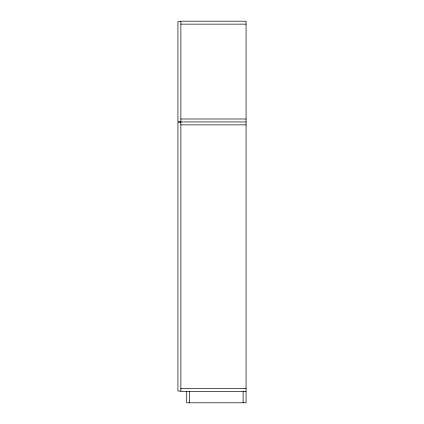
<?xml version="1.0" encoding="UTF-8"?>
<svg xmlns="http://www.w3.org/2000/svg" width="424" height="424" viewBox="0 0 424 424"><rect width="100%" height="100%" fill="white"/><g stroke="black" fill="none" stroke-linecap="round" stroke-linejoin="round"><path stroke-width="0.64" d="M180.868 21.529L177.932 21.529L177.932 121.614L180.868 121.614M180.868 24.136L246.068 24.136M180.868 119.006L246.068 119.006M180.868 121.937L246.068 121.937M180.868 122.266L177.932 122.266L177.932 391.066L180.868 391.066M180.868 124.873L246.068 124.873M180.868 388.453L246.068 388.453M246.068 391.389L180.868 391.389L180.868 21.2L246.068 21.2L246.068 402.8L186.735 402.8L186.735 391.389M243.132 391.389L243.132 402.8M189.666 391.389L189.666 402.8"/></g></svg>
